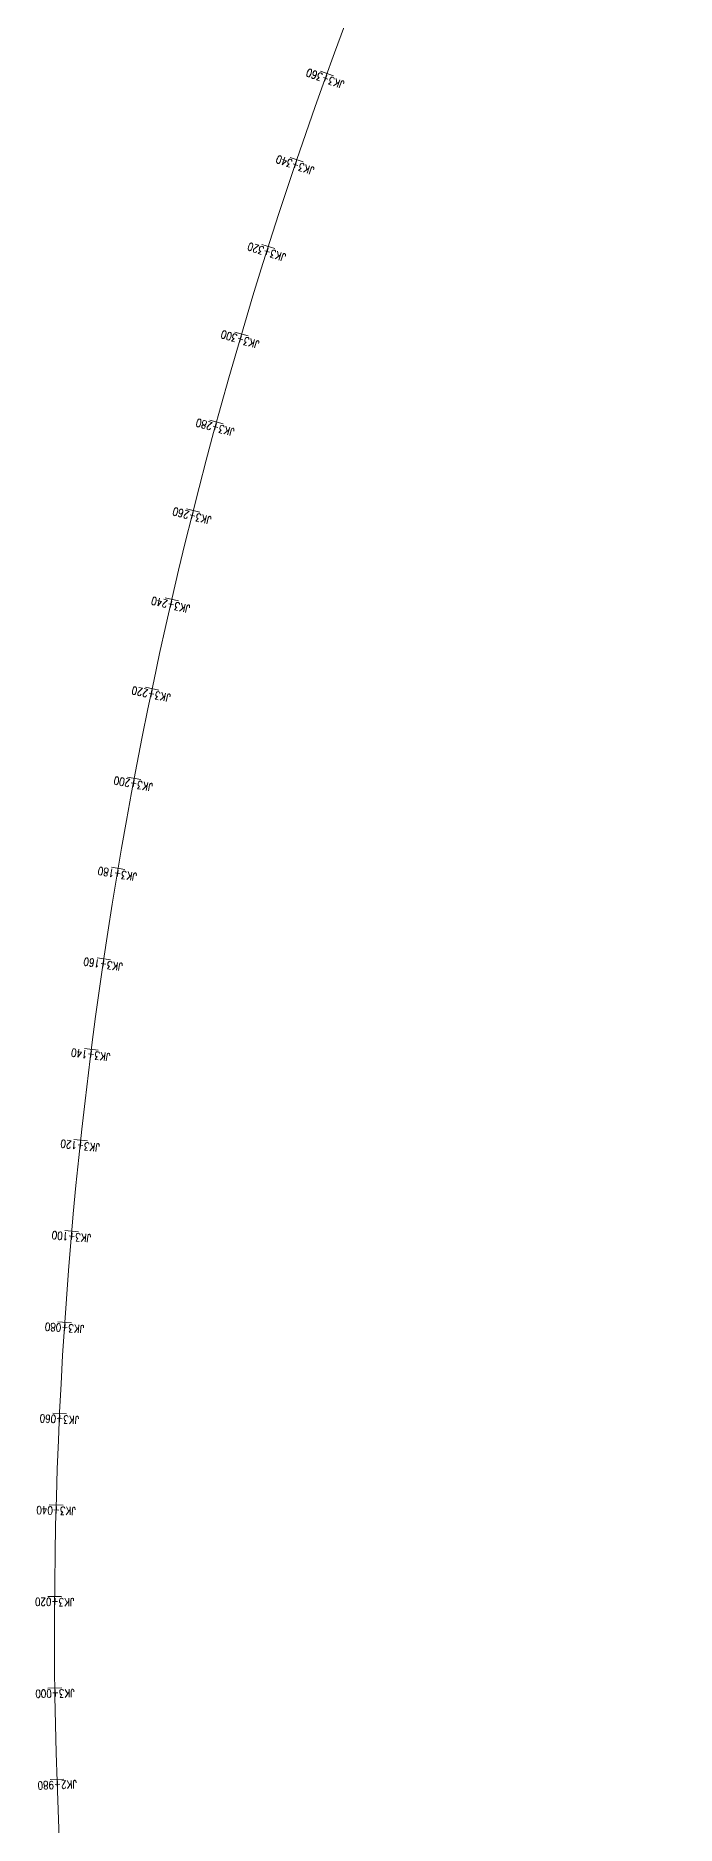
# Model space of a CAD drawing. Header units: millimetres. Extents: x 523446 to 528898, y 388189 to 392165.
# Drawn here: x 526805.1 to 526945.2, y 390713.5 to 391104.8 of the extents above; entities that cross this region are included whole.
import ezdxf
from ezdxf.enums import TextEntityAlignment as Align

# ---------------------------------------------------------------- set-up
doc = ezdxf.new("R2010")
doc.units = ezdxf.units.MM
doc.layers.add('JQDD-标注路线桩号', color=7, linetype='Continuous')
doc.layers.add('MEDS道路平面中线-JQDD', color=7, linetype='Continuous')
doc.styles.add('MEDS', font='TXT_S.SHX', dxfattribs={"width": 0.75, "bigfont": 'hztxt.shx'})

msp = doc.modelspace()

# ---------------------------------------------------------------- linework, layer by layer
at = {"layer": 'JQDD-标注路线桩号', "color": 7, "linetype": 'ByBlock', "lineweight": 0}
for p, q in [((526870.19, 391096.07), (526867.37, 391097.09)), ((526863.58, 391077.22), (526860.74, 391078.19)), ((526857.36, 391058.25), (526854.5, 391059.16)), ((526851.51, 391039.15), (526848.64, 391040)), ((526846.05, 391019.95), (526843.16, 391020.74)), ((526840.97, 391000.63), (526838.07, 391001.37)), ((526836.29, 390981.22), (526833.36, 390981.9)), ((526831.98, 390961.72), (526829.05, 390962.34)), ((526828.08, 390942.14), (526825.13, 390942.69)), ((526824.56, 390922.48), (526821.6, 390922.98)), ((526821.44, 390902.75), (526818.47, 390903.19)), ((526818.71, 390882.97), (526815.73, 390883.35)), ((526816.38, 390863.14), (526813.39, 390863.46)), ((526814.44, 390843.26), (526811.45, 390843.52)), ((526812.9, 390823.35), (526809.91, 390823.55)), ((526811.77, 390803.42), (526808.77, 390803.56)), ((526811.03, 390783.46), (526808.03, 390783.54)), ((526810.69, 390763.49), (526807.69, 390763.51)), ((526810.74, 390743.52), (526807.74, 390743.48)), ((526811.2, 390723.56), (526808.2, 390723.46))]:
    msp.add_line(p, q, dxfattribs=at)
at = {"layer": 'MEDS道路平面中线-JQDD', "color": 233, "linetype": 'ByBlock', "lineweight": 0}
msp.add_arc((527809.16, 390756.47), 1000, 149.76649, 195.56031, dxfattribs=at)

# ---------------------------------------------------------------- texts
at = {"layer": 'JQDD-标注路线桩号', "color": 7, "linetype": 'ByBlock', "lineweight": 0, "style": 'MEDS', "width": 0.8}
for s, rotation, p in [('JK3+360', 160.1162, (526868.36, 391095.43)), ('JK3+340', 161.2621, (526861.77, 391076.55)), ('JK3+320', 162.408, (526855.56, 391057.53)), ('JK3+300', 163.5539, (526849.73, 391038.4)), ('JK3+280', 164.6998, (526844.28, 391019.16)), ('JK3+260', 165.8457, (526839.22, 390999.81)), ('JK3+240', 166.9916, (526834.55, 390980.36)), ('JK3+220', 168.1376, (526830.27, 390960.83)), ('JK3+200', 169.2835, (526826.37, 390941.21)), ('JK3+180', 170.4294, (526822.88, 390921.52)), ('JK3+160', 171.5753, (526819.77, 390901.76)), ('JK3+140', 172.7212, (526817.06, 390881.95)), ('JK3+120', 173.8671, (526814.75, 390862.08)), ('JK3+100', 175.0131, (526812.84, 390842.17)), ('JK3+080', 176.159, (526811.33, 390822.23)), ('JK3+060', 177.3049, (526810.21, 390802.26)), ('JK3+040', 178.4508, (526809.49, 390782.28)), ('JK3+020', 179.5967, (526809.18, 390762.28)), ('JK3+000', 180.7426, (526809.26, 390742.28)), ('JK2+980', 181.8886, (526809.74, 390722.29))]:
    msp.add_text(s, height=1.75, rotation=rotation, dxfattribs=at).set_placement(p, align=Align.MIDDLE)

doc.saveas('drawing.dxf')
